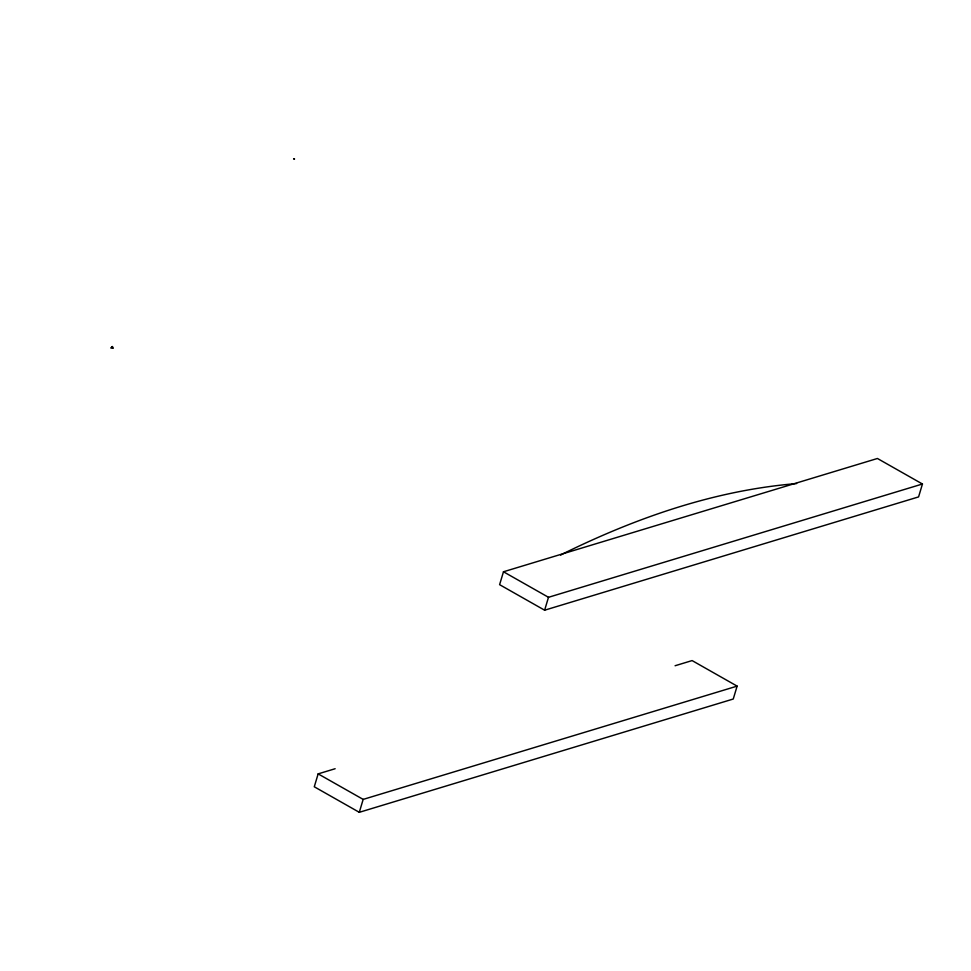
<?xml version="1.0" encoding="UTF-8"?>
<svg xmlns="http://www.w3.org/2000/svg" width="971" height="971" viewBox="0 0 971 971"><rect width="100%" height="100%" fill="white"/><g stroke="black" fill="none" stroke-linecap="round" stroke-linejoin="round"><path stroke-width="1.46" d="M113.024 348.249L111.762 347.897L112.381 346.586C113.935 348.625 111.641 348.577 112.381 346.586L110.73 347.982M335.141 768.729L318.148 773.875L314.276 786.777L359.294 812.314L733.251 699.023L737.123 686.121L692.105 660.583L675.088 665.742M359.294 812.314L363.166 799.4L737.123 686.121M503.476 571.773L499.604 584.663L544.622 610.201L918.578 496.909L922.45 484.007L877.432 458.482L503.476 571.773L548.494 597.299L922.45 484.007M544.622 610.201L548.494 597.299M560.668 555.096L563.253 553.664C635.556 518.138 713.042 490.889 793.732 483.837L796.633 483.546M318.148 773.875L363.166 799.4M293.655 158.746L294.492 159.05L293.655 158.746"/></g></svg>
